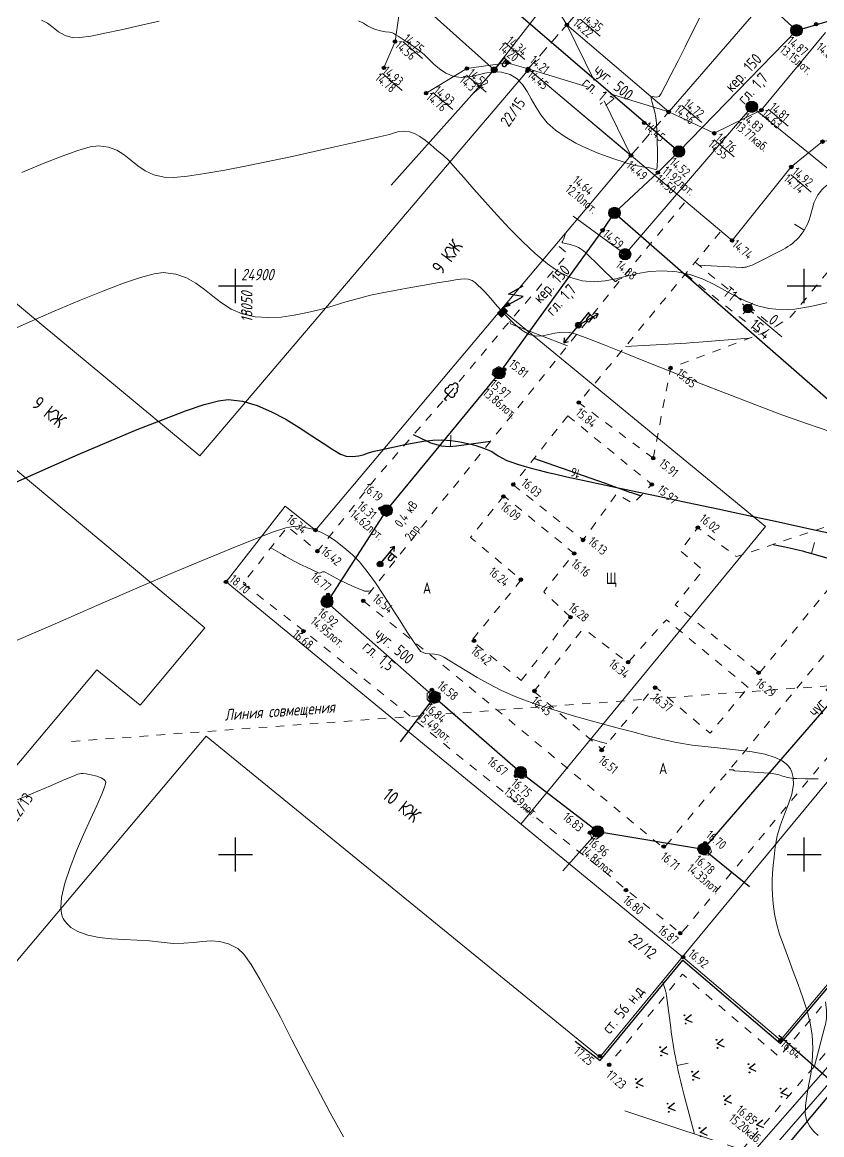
# Model space of a CAD drawing. Header units: metres. Extents: x 2491 to 4492, y 1184 to 2058.
# Drawn here: x 2623.3 to 2693.6, y 1831.6 to 1929.5 of the extents above; entities that cross this region are included whole.
import ezdxf
from ezdxf.enums import TextEntityAlignment as Align

# ---------------------------------------------------------------- set-up
doc = ezdxf.new("R2010")
doc.units = ezdxf.units.M
doc.linetypes.add('g5_01_5x1_5', pattern=[1.5, 0.75, -0.75])
doc.linetypes.add('g5_02x1', pattern=[1.5, 1, -0.5])
for name, color, linetype, transparency in [('01_Геодезические пункты', 7, 'Continuous', 0.6), ('02_Сетка', 7, 'Continuous', 0.6), ('03_Здания и строения', 7, 'Continuous', 0.6), ('05_Элементы зданий', 7, 'Continuous', 0.6), ('06_Инженерно-технические сооружения', 7, 'Continuous', 0.6), ('07_Объекты электропередачи', 7, 'Continuous', 0.6), ('10_Границы покрытий и угодий', 7, 'Continuous', 0.6), ('13_Растительность', 7, 'Continuous', 0.6), ('19_Горизонтали', 7, 'Continuous', 0.6), ('30_Канализация', 7, 'Continuous', 0.6), ('31_Водопровод', 7, 'Continuous', 0.6), ('33_Газопровод', 7, 'Continuous', 0.6), ('35_Телефон', 7, 'Continuous', 0.6), ('37_Кабель низкого напряжения', 7, 'Continuous', 0.6), ('44_Крышки колодцев', 7, 'Continuous', 0.6), ('61_Отметки высоты поверхности', 7, 'Continuous', 0.6)]:
    doc.layers.add(name, color=color, linetype=linetype, transparency=transparency)
doc.layers.add('rastr', color=7, linetype='Continuous')
doc.layers.add('Сетка', color=7, linetype='Continuous')
doc.layers.add('Сети_Горизонтали.Вспомогательные', color=1, linetype='Continuous', lineweight=9)
doc.layers.add('Сети_Горизонтали.Основные', color=1, linetype='Continuous', lineweight=30)
doc.styles.add('LIKE11', font='GOST_0.TTF')
doc.styles.add('LIKE14', font='GOST_0.TTF')
doc.styles.add('LIKE17', font='GOST_0.TTF')
doc.styles.add('LIKE32', font='GOST_0.TTF')
doc.styles.add('LIKE36', font='GOST_0.TTF')
doc.styles.add('Line_GUGK', font='GOST_0.TTF')
doc.styles.add('pragmai.shx', font='GOST_0.TTF')
doc.styles.get("Standard").update_dxf_attribs({"font": 'GOST_0.TTF'})
doc.linetypes.add('g5_119_3', pattern='A,4,-1,[31,GUGK_2005.shx,S=0.1,R=0,X=0,Y=0],4,[31,GUGK_2005.shx,S=0.1,R=180,X=0,Y=0],-1', length=10)
doc.linetypes.add('g5_121_g', pattern='A,4,-0.4,["Г",Line_GUGK,S=1,R=0,X=0,Y=-0.5],-1.2,12', length=17.6)
doc.linetypes.add('g5_122_k', pattern='A,1,-1,1.5,-0.4,["К",Line_GUGK,S=1,R=0,X=0,Y=-0.5],-1.5,1.5,-1,4,-1,4,-1,3', length=20.9)
doc.linetypes.add('g5_122_kl', pattern='A,1,-1,1.5,-0.4,["Кл",Line_GUGK,S=1,R=0,X=0,Y=-0.5],-2.4,1.5,-1,4,-1,4,-1,3', length=21.8)
doc.linetypes.add('g5_122_v', pattern='A,1,-1,1.5,-0.4,["В",Line_GUGK,S=1,R=0,X=0,Y=-0.5],-1.5,1.5,-1,4,-1,4,-1,3', length=20.9)
doc.linetypes.add('g5_133_t', pattern='A,2,[27,GUGK_2005.shx,S=0.4,R=0,X=0,Y=0],2,-1,2,[27,GUGK_2005.shx,S=0.4,R=0,X=0,Y=0],2,-1,2,[27,GUGK_2005.shx,S=0.4,R=0,X=0,Y=0],2,-0.1,["V",Line_GUGK,S=1,R=0,X=0,Y=-0.5],-1', length=15.1)

# ---------------------------------------------------------------- blocks, each defined once
blk = doc.blocks.new('g5_115_1')
at = {"color": 0}
for points in [[(0, 0), (2, 0)], [(1.647, -0.252), (2, 0), (1.647, 0.252)]]:
    blk.add_lwpolyline(points, dxfattribs=at)
blk = doc.blocks.new('g5_416')
at = {"color": 0}
blk.add_lwpolyline([(0.362, 0.6), (0, 0), (-0.362, 0.6)], dxfattribs=at)
for centre in [(-0.362, 0), (0.362, 0)]:
    blk.add_circle(centre, 0.0375, dxfattribs=at)
blk = doc.blocks.new('g5_330')
blk.add_hatch(color=0).paths.add_polyline_path([(0.15, 0, 1), (-0.15, 0, 1)])
at = {"color": 0}
blk.add_circle((0, 0), 0.15, dxfattribs=at)
blk = doc.blocks.new('g5_117sv')
h = blk.add_hatch(color=255)
h.paths.add_polyline_path([(-0.038, 0.461, 0.390634), (-0.463, 0, 0.11106), (-0.418, -0.198), (-0.038, 0.022)])
h.paths.add_polyline_path([(0.037, 0.022), (0.418, -0.198, 0.11106), (0.463, 0, 0.390634), (0.037, 0.461)])
h.paths.add_polyline_path([(-0.38, -0.263, 0.524447), (0.38, -0.263), (0, -0.043)])
at = {"color": 0}
for points in [[(0, 0.5), (0, 0)], [(0, 0), (-0.433, -0.25)], [(0.433, -0.25), (0, 0)]]:
    blk.add_lwpolyline(points, dxfattribs=at)
blk.add_circle((0, 0), 0.5, dxfattribs=at)
blk = doc.blocks.new('g5_005_1')
h = blk.add_hatch(color=255)
edge = h.paths.add_edge_path()
edge.add_arc((0, 0), 0.338, 0, 360)
edge = h.paths.add_edge_path(flags=16)
edge.add_arc((0, 0), 0.1, 0, 360)
at = {"color": 0}
for p, q in [((-0.625, 0), (-0.375, 0)), ((0, 0.625), (0, 0.375)), ((0.375, 0), (0.625, 0)), ((0, -0.375), (0, -0.625))]:
    blk.add_line(p, q, dxfattribs=at)
for radius in [0.375, 0.0625]:
    blk.add_circle((0, 0), radius, dxfattribs=at)
blk = doc.blocks.new('g5_117kb')
h = blk.add_hatch(color=255)
h.paths.add_polyline_path([(0.037, 0.037), (0.461, 0.037, 0.367426), (0.037, 0.461)])
h.paths.add_polyline_path([(-0.038, 0.461, 0.367426), (-0.461, 0.037), (-0.038, 0.037)])
h.paths.add_polyline_path([(-0.038, -0.038), (-0.461, -0.038, 0.367426), (-0.038, -0.461)])
h.paths.add_polyline_path([(0.037, -0.461, 0.367426), (0.461, -0.038), (0.037, -0.038)])
at = {"color": 0}
for points in [[(-0.5, 0), (0.5, 0)], [(0, 0.5), (0, -0.5)]]:
    blk.add_lwpolyline(points, dxfattribs=at)
blk.add_circle((0, 0), 0.5, dxfattribs=at)
blk = doc.blocks.new('g5_113a')
blk.add_hatch(color=0).paths.add_polyline_path([(-0.375, 0), (0.375, 0), (0.375, 0.5), (-0.375, 0.5)])
at = {"color": 0}
blk.add_lwpolyline([(-0.375, 0), (0.375, 0), (0.375, 0.5), (-0.375, 0.5)], close=True, dxfattribs=at)
blk = doc.blocks.new('g5_112')
blk.add_hatch(color=0).paths.add_polyline_path([(0, 0), (0.084, 0.613), (0.362, 0.501)])
at = {"color": 0}
blk.add_lwpolyline([(0.223, 0.557), (0.75, 1.875), (-0.375, 1.2), (0.15, 2.6)], dxfattribs=at)
blk.add_lwpolyline([(0, 0), (0.084, 0.613), (0.362, 0.501)], close=True, dxfattribs=at)
blk = doc.blocks.new('g5_110_1c')
h = blk.add_hatch(color=255)
edge = h.paths.add_edge_path()
edge.add_arc((0, 0), 0.212, 0, 360)
edge = h.paths.add_edge_path(flags=16)
edge.add_arc((0, 0), 0.0975, 0, 360)
h = blk.add_hatch(color=0)
edge = h.paths.add_edge_path()
edge.add_arc((0, 0), 0.06, 0, 360)
at = {"color": 0}
for p, q in [((0, 0.25), (0, 1.5)), ((0, 1.375), (0.75, 1.375))]:
    blk.add_line(p, q, dxfattribs=at)
blk.add_lwpolyline([(0.2, 1.375), (0.2, 0.932, 1.040016), (0.55, 0.932), (0.55, 1.375)], format="xyb", dxfattribs=at)
for radius in [0.25, 0.06]:
    blk.add_circle((0, 0), radius, dxfattribs=at)
blk = doc.blocks.new('g5_367_1')
at = {"color": 0}
for points in [[(0, 0.497), (-0.257, 0.497)], [(0, 0.497), (0.257, 0.497)], [(0, 0), (0, 0.497)], [(0.25, 0), (0, 0)]]:
    blk.add_lwpolyline(points, dxfattribs=at)
for centre, start, end in [((-0.197, 1.158), 97.94065, 227.81966), ((0, 1.5), 90, 202.24196), ((0, 1.5), 337.75804, 90), ((0.197, 1.158), 312.18034, 82.05935), ((-0.257, 0.747), 115.63459, 270), ((0.257, 0.747), 270, 64.36541)]:
    blk.add_arc(centre, 0.25, start, end, dxfattribs=at)
blk = doc.blocks.new('g_scratch')
at = {"color": 0, "linetype": 'ByBlock', "lineweight": 15}
blk.add_line((0, 0), (1, 0), dxfattribs=at)
blk = doc.blocks.new('g5_012')
at = {"color": 92}
for points in [[(0, -1.5), (0, 1.5)], [(-1.5, 0), (1.5, 0)]]:
    blk.add_lwpolyline(points, dxfattribs=at)

msp = doc.modelspace()

# ---------------------------------------------------------------- linework, layer by layer
at = {"layer": '01_Геодезические пункты', "color": 7, "lineweight": 20, "flags": 128}
msp.add_lwpolyline([(2690.064, 1901.801), (2687.922, 1903.586)], dxfattribs=at)
at = {"layer": '03_Здания и строения', "color": 7, "linetype": 'Continuous', "lineweight": 20, "flags": 128}
for points in [[(2671.173, 1929.234), (2671.261, 1929.329), (2682.124, 1942.303), (2686.386, 1938.807), (2688.129, 1940.842), (2693.129, 1936.588), (2680.167, 1921.616), (2680.123, 1921.567), (2671.173, 1929.234)], [(2681.342, 1847.259), (2641.204, 1880.248), (2646.408, 1886.888), (2649.078, 1884.792), (2676.674, 1917.585), (2676.807, 1917.744), (2667.774, 1925.358), (2667.705, 1925.182), (2638.913, 1891.338), (2617.846, 1908.782), (2610.619, 1900.194), (2639.342, 1876.199), (2633.665, 1869.411), (2629.849, 1872.501), (2596.409, 1832.667), (2602.194, 1827.789), (2603.048, 1828.763), (2605.666, 1826.568), (2639.465, 1866.668), (2674.067, 1838.45), (2681.342, 1847.259)], [(2708.114, 1879.638), (2681.342, 1847.259), (2689.946, 1839.928), (2717.162, 1872.192), (2708.114, 1879.638)]]:
    msp.add_lwpolyline(points, dxfattribs=at)
at = {"layer": '05_Элементы зданий', "color": 7, "linetype": 'g5_02x1', "lineweight": 20, "flags": 128}
for points in [[(2667.774, 1925.358), (2671.173, 1929.234)], [(2676.807, 1917.744), (2680.123, 1921.567)]]:
    msp.add_lwpolyline(points, dxfattribs=at)
at = {"layer": '05_Элементы зданий', "color": 7, "linetype": 'Continuous', "lineweight": 20, "flags": 128}
for points, elevation in [([(2671.173, 1929.234), (2673.572, 1924.341)], 14.225), ([(2667.774, 1925.358), (2673.057, 1923.736)], 14.207), ([(2674.453, 1922.545), (2676.807, 1917.744)], 14.225), ([(2674.968, 1923.149), (2680.123, 1921.567)], 14.207)]:
    msp.add_lwpolyline(points, dxfattribs=dict(at, elevation=elevation))
at = {"layer": '06_Инженерно-технические сооружения', "color": 7, "linetype": 'Continuous', "lineweight": 20, "flags": 128}
for points in [[(2664.681, 1898.909), (2665.192, 1899.18), (2665.661, 1898.919), (2665.627, 1898.311), (2665.036, 1898.157), (2664.607, 1898.482), (2664.681, 1898.909)], [(2654.783, 1886.681), (2655.284, 1886.969), (2655.725, 1886.629), (2655.681, 1886.235), (2655.311, 1885.984), (2654.849, 1886.287), (2654.783, 1886.681)], [(2649.757, 1878.994), (2650.18, 1879.099), (2650.573, 1878.872), (2650.573, 1878.228), (2650.074, 1877.947), (2649.59, 1878.309), (2649.757, 1878.994)], [(2659.302, 1870.741), (2660.039, 1870.451), (2659.874, 1869.674), (2659.324, 1869.479), (2658.888, 1869.899), (2658.896, 1870.43), (2659.302, 1870.741)], [(2666.694, 1863.185), (2666.743, 1863.734), (2667.166, 1863.914), (2667.584, 1863.628), (2667.619, 1863.06), (2667.188, 1862.915), (2666.694, 1863.185)], [(2673.207, 1858.182), (2673.544, 1858.711), (2674.03, 1858.719), (2674.407, 1858.116), (2673.787, 1857.6), (2673.37, 1857.65), (2673.207, 1858.182)], [(2683.329, 1857.249), (2683.732, 1856.942), (2683.89, 1856.485), (2683.638, 1856.215), (2683.199, 1856.222), (2682.88, 1856.79), (2683.329, 1857.249)]]:
    msp.add_lwpolyline(points, dxfattribs=at)
at = {"layer": '10_Границы покрытий и угодий', "color": 7, "linetype": 'Continuous', "lineweight": 20, "flags": 128}
for points in [[(2615.629, 1946.681), (2622.336, 1953.551), (2624.867, 1955.161), (2629.035, 1955.503), (2633.091, 1954.253), (2641.385, 1947.302), (2652.3, 1938.129), (2655.447, 1935.413), (2656.771, 1932.697), (2656.062, 1927.766), (2655.083, 1925.444)], [(2671.179, 1935.908), (2669.869, 1933.891), (2669.827, 1931.475), (2671.173, 1929.234), (2680.123, 1921.567), (2684.132, 1919.688), (2688.268, 1921.718), (2693.923, 1928.547)], [(2658.796, 1923.219), (2662.381, 1925.39), (2665.93, 1925.898), (2667.774, 1925.358), (2685.695, 1910.256), (2690.905, 1916.73), (2693.657, 1918.958), (2697.779, 1919.605), (2700.978, 1918.156), (2714.327, 1907.094), (2724.552, 1898.622), (2745.774, 1880.767), (2747.179, 1878.501), (2747.496, 1875.465), (2746.48, 1872.641)], [(2687.017, 1827.865), (2698.841, 1841.46), (2710.914, 1855.897), (2719.877, 1866.657), (2726.136, 1866.888), (2740.111, 1867.568), (2742.176, 1868.256), (2743.527, 1869.327), (2746.48, 1872.641)]]:
    msp.add_lwpolyline(points, dxfattribs=at)
at = {"layer": '10_Границы покрытий и угодий', "color": 7, "linetype": 'g5_01_5x1_5', "lineweight": 20, "flags": 128}
for points in [[(2678.769, 1891.119), (2678.769, 1891.119), (2680.292, 1899.048), (2688.233, 1902.055), (2689.414, 1902.631), (2690.846, 1903.538), (2696.649, 1910.6), (2695.267, 1919.112), (2696.517, 1919.315), (2698.735, 1908.792), (2703.811, 1904.766), (2713.36, 1907.722), (2714.6, 1906.688), (2704.687, 1903.402), (2699.7, 1897.546), (2695.639, 1901.467), (2693.994, 1899.261), (2697.144, 1896.566), (2696.409, 1887.009), (2698.692, 1885.217)], [(2681.523, 1913.586), (2675.535, 1906.371), (2667.88, 1896.826), (2659.805, 1886.837), (2653.271, 1878.576), (2661.112, 1872.228), (2672.361, 1862.893), (2679.689, 1856.825), (2686.177, 1864.573), (2692.571, 1872.321), (2700.366, 1881.796), (2706.481, 1889.078), (2720.81, 1877.036), (2721.324, 1870.968), (2714.314, 1862.619), (2707.75, 1854.834), (2706.306, 1856.068), (2708.432, 1858.588), (2707.435, 1859.455), (2718.246, 1872.165), (2707.639, 1881.118), (2681.194, 1849.304), (2674.374, 1854.828), (2663.242, 1863.649), (2654.456, 1870.826), (2648.189, 1875.832), (2642.693, 1880.102), (2646.614, 1885.108), (2649.24, 1882.938), (2654.421, 1889.414), (2660.407, 1896.311), (2665.798, 1902.752), (2671.259, 1909.088), (2670.243, 1909.943)], [(2684.648, 1911.01), (2682.45, 1908.355), (2681.593, 1907.319), (2672.227, 1896.008)], [(2682.45, 1908.355), (2689.414, 1902.631)], [(2681.593, 1907.319), (2688.233, 1902.055)], [(2678.769, 1891.119), (2672.227, 1896.008)], [(2671.262, 1894.846), (2666.438, 1888.781)], [(2671.262, 1894.846), (2678.638, 1888.809)], [(2688.118, 1872.241), (2688.118, 1872.241), (2697.668, 1883.878), (2698.692, 1885.217), (2706.529, 1894.472), (2724.275, 1879.885), (2726.168, 1867.048)], [(2666.438, 1888.781), (2672.599, 1883.925), (2675.566, 1887.995), (2676.984, 1887.102), (2678.638, 1888.809)], [(2665.63, 1887.797), (2665.63, 1887.797), (2662.696, 1884.154), (2667.166, 1880.413), (2662.795, 1875.076), (2667.166, 1871.571)], [(2671.496, 1877.151), (2671.496, 1877.151), (2669.133, 1879.357), (2671.811, 1882.744), (2665.63, 1887.797)], [(2697.668, 1883.878), (2695.289, 1885.539), (2686.082, 1882.458), (2682.687, 1885.014), (2681.146, 1882.983), (2683.142, 1881.268), (2680.691, 1878.222), (2688.118, 1872.241)], [(2667.166, 1871.571), (2671.496, 1877.151)], [(2687.113, 1870.961), (2679.924, 1876.915), (2676.537, 1873.134), (2672.625, 1876.154)], [(2668.269, 1870.606), (2672.625, 1876.154)], [(2668.269, 1870.606), (2674.275, 1865.506), (2678.902, 1871.04), (2683.766, 1866.924), (2687.113, 1870.961)], [(2685.537, 1829.116), (2692.626, 1837.281), (2701.553, 1847.818), (2704.843, 1851.563), (2702.548, 1853.495), (2689.836, 1838.482), (2681.33, 1845.728), (2674.873, 1837.795)]]:
    msp.add_lwpolyline(points, dxfattribs=at)
at = {"layer": '19_Горизонтали', "color": 32, "linetype": 'Continuous', "lineweight": 20, "flags": 128}
for points, elevation in [([(2695.862, 1915.446), (2695.333, 1915.594, 0.242745), (2694.376, 1915.398), (2693.955, 1915.057, 0.157544), (2692.818, 1913.32), (2692.564, 1912.388, -0.2124), (2690.186, 1909.479), (2687.58, 1908.165, -0.043372), (2687.078, 1907.964), (2687.078, 1907.964, -0.08596), (2686.548, 1907.899), (2682.778, 1908.086)], 15), ([(2676.006, 1906.939), (2675.585, 1906.764, 0.193064), (2675.498, 1906.679), (2675.498, 1906.679, -0.522179), (2675.425, 1906.665), (2672.804, 1909.197, 0.140953), (2671.46, 1909.911), (2670.816, 1910.047, -0.575334), (2670.774, 1910.175), (2670.774, 1910.175, 0.107219), (2670.902, 1910.403), (2671.059, 1910.912)], 15), ([(2666.159, 1903.171), (2666.191, 1903.041, 0.245136), (2666.349, 1902.862), (2671.228, 1901)], 15.5), ([(2687.198, 1901.663), (2682.771, 1901.323, -0.007229), (2678.472, 1901.055), (2676.321, 1900.952)], 15.5), ([(2645.144, 1883.231), (2646.156, 1882.636, 0.025132), (2648.235, 1881.55), (2649.349, 1881.038, 0.26945), (2649.578, 1881.06), (2649.617, 1881.088, -0.182837), (2649.769, 1881.129), (2649.769, 1881.129, -0.096907), (2649.926, 1881.081), (2651.211, 1880.399, 0.025597), (2652.72, 1879.694), (2653.261, 1879.474, 0.145033), (2653.737, 1879.428), (2653.982, 1879.475)], 16.5), ([(2673.144, 1866.467), (2674.318, 1866.114, 0.01234), (2674.571, 1866.045), (2674.699, 1866.013)], 16.5), ([(2693.268, 1862.91), (2692.885, 1862.908, -0.006603), (2692.118, 1862.916), (2691.379, 1862.934, -0.082107), (2690.143, 1863.168), (2690.143, 1863.168, 0.072477), (2688.908, 1863.427), (2685.934, 1863.611, -0.302818), (2685.896, 1863.64), (2685.896, 1863.64, 0.147853), (2685.864, 1863.684), (2685.863, 1863.685, 0.161936), (2685.809, 1863.704), (2685.451, 1863.707)], 16.5), ([(2682.391, 1831.676), (2681.457, 1835.174, -0.03293), (2680.3, 1841.026), (2679.933, 1843.855, 0.017288), (2679.888, 1844.123), (2679.888, 1844.123, 0.029231), (2679.819, 1844.386), (2679.579, 1845.124)], 17), ([(2692.929, 1837.639), (2693.864, 1841.133, 0.088539), (2693.987, 1842.573), (2693.919, 1843.304)], 16.5)]:
    msp.add_lwpolyline(points, format="xyb", dxfattribs=dict(at, elevation=elevation))
at = {"layer": '19_Горизонтали', "color": 32, "linetype": 'Continuous', "lineweight": 30, "elevation": 16, "flags": 128}
for points in [[(2664.443, 1892.574), (2661.479, 1892.171, -0.148645), (2658.911, 1892.584), (2657.691, 1893.182)], [(2677.659, 1887.799), (2677.029, 1888.007, -0.010478), (2675.779, 1888.45), (2675.762, 1888.456, 0.006024), (2674.482, 1888.922), (2668.279, 1891.096)], [(2689.296, 1883.534), (2690.335, 1883.32, -0.018166), (2692.396, 1882.819), (2695.97, 1881.809)]]:
    msp.add_lwpolyline(points, format="xyb", dxfattribs=at)
at = {"layer": '30_Канализация', "color": 12, "linetype": 'g5_122_k', "lineweight": 30, "flags": 128}
for points in [[(2635.657, 1936.076), (2646.424, 1947.819), (2681.025, 1918.091)], [(2687.315, 1932.488), (2691.359, 1928.733)], [(2656.538, 1866.179), (2659.526, 1870.089), (2650.095, 1878.437), (2655.308, 1886.527), (2665.239, 1898.583), (2674.321, 1911.158), (2675.361, 1912.684), (2679.173, 1916.236), (2681.025, 1918.091), (2691.359, 1928.733), (2695.139, 1929.831), (2702.081, 1924.072), (2714.541, 1913.921), (2726.996, 1903.173), (2744.335, 1888.751), (2756.73, 1878.662), (2759.877, 1882.381)], [(2675.361, 1912.684), (2706.897, 1885.137), (2726.577, 1869.579), (2721.732, 1864.5), (2752.843, 1837.961), (2757.485, 1834.508)], [(2683.191, 1856.743), (2699.867, 1875.989), (2703.109, 1873.128)], [(2659.54, 1870.096), (2667.103, 1863.505), (2673.884, 1858.292)], [(2670.807, 1854.832), (2673.884, 1858.292), (2683.191, 1856.743), (2687.234, 1853.464)]]:
    msp.add_lwpolyline(points, dxfattribs=at)
at = {"layer": '30_Канализация', "color": 42, "linetype": 'g5_122_kl', "lineweight": 30, "flags": 128}
msp.add_lwpolyline([(2687.637, 1827.219), (2718.331, 1863.837)], dxfattribs=at)
at = {"layer": '31_Водопровод', "color": 94, "linetype": 'g5_122_v', "lineweight": 30, "flags": 128}
msp.add_lwpolyline([(2689.816, 1840.367), (2704.828, 1827.234), (2733.084, 1862.084)], dxfattribs=at)
at = {"layer": '33_Газопровод', "color": 132, "linetype": 'g5_121_g', "lineweight": 30, "flags": 128}
msp.add_lwpolyline([(2671.901, 1839.836), (2674.104, 1838.143), (2681.369, 1846.982), (2689.957, 1839.643), (2716.671, 1871.198)], dxfattribs=at)
at = {"layer": '35_Телефон', "color": 6, "linetype": 'g5_133_t', "lineweight": 20, "flags": 128}
for points in [[(2671.711, 1912.407), (2676.288, 1909.053), (2687.429, 1922.026), (2717.327, 1897.732), (2727.122, 1909.029)], [(2717.327, 1897.732), (2733.348, 1884.718), (2698.664, 1842.789), (2687.456, 1830.004), (2676.277, 1833.712)]]:
    msp.add_lwpolyline(points, dxfattribs=at)
at = {"layer": '37_Кабель низкого напряжения', "color": 1, "linetype": 'g5_119_3', "lineweight": 20, "flags": 128}
for points in [[(2664.781, 1925.265), (2685.574, 1952.097)], [(2655.718, 1915.131), (2664.781, 1925.265), (2642.049, 1945.657)], [(2665.414, 1904.205), (2688.629, 1885.101), (2667.129, 1858.941)]]:
    msp.add_lwpolyline(points, dxfattribs=at)
at = {"layer": '61_Отметки высоты поверхности', "color": 7, "linetype": 'Continuous', "lineweight": 5, "flags": 128}
for points in [[(2672.348, 1929.733), (2674.097, 1928.238)], [(2656.736, 1927.778), (2658.485, 1926.283)], [(2665.719, 1927.666), (2667.468, 1926.171)], [(2654.947, 1924.953), (2656.697, 1923.458)], [(2662.338, 1924.791), (2664.087, 1923.296)], [(2659.384, 1923.273), (2661.133, 1921.777)], [(2681.278, 1922.141), (2683.027, 1920.646)], [(2688.871, 1921.801), (2690.62, 1920.305)], [(2684.117, 1919.113), (2685.866, 1917.618)], [(2690.888, 1916.042), (2692.658, 1914.526)]]:
    msp.add_lwpolyline(points, dxfattribs=at)
at = {"layer": 'rastr', "color": 5, "linetype": 'g5_01_5x1_5', "lineweight": 20, "flags": 128}
msp.add_lwpolyline([(2627.623, 1866.212), (2792.724, 1878.331)], dxfattribs=at)
at = {"layer": 'Сети_Горизонтали.Вспомогательные', "color": 42, "linetype": 'Continuous', "lineweight": 9, "flags": 128}
for points, elevation in [([(2624.966, 1929.643), (2625.516, 1929.362), (2626, 1928.993), (2626.488, 1928.609), (2627.052, 1928.283), (2627.763, 1928.087), (2628.361, 1928.104), (2629.307, 1928.244), (2630.538, 1928.484), (2631.994, 1928.8), (2633.614, 1929.169), (2635.335, 1929.566)], 14.5), ([(2652.864, 1929.587), (2653.283, 1929.37), (2653.649, 1929.154), (2653.993, 1928.961), (2654.344, 1928.812), (2654.8, 1928.694), (2655.224, 1928.627), (2655.566, 1928.587), (2655.777, 1928.549), (2655.967, 1928.467), (2656.147, 1928.358), (2656.334, 1928.238), (2656.677, 1928.011), (2657.131, 1927.704), (2657.65, 1927.346), (2658.19, 1926.965), (2658.62, 1926.608), (2659.037, 1926.198), (2659.473, 1925.767), (2659.962, 1925.35), (2660.534, 1924.979), (2661.223, 1924.689), (2661.881, 1924.59), (2662.556, 1924.655), (2663.248, 1924.809), (2663.958, 1924.98), (2664.685, 1925.092), (2665.43, 1925.073), (2666.192, 1924.849), (2666.791, 1924.472), (2667.27, 1923.973), (2667.673, 1923.381), (2668.047, 1922.722), (2668.438, 1922.024), (2668.891, 1921.312), (2669.453, 1920.615), (2670.169, 1919.959), (2671.026, 1919.366), (2671.952, 1918.837), (2672.905, 1918.373), (2673.84, 1917.974), (2674.715, 1917.641), (2675.485, 1917.373), (2676.108, 1917.17), (2676.539, 1917.034), (2677.053, 1916.89), (2677.545, 1916.787), (2677.98, 1916.716), (2678.324, 1916.669), (2678.542, 1916.638), (2678.764, 1916.573), (2678.946, 1916.516), (2679.087, 1916.548), (2679.124, 1916.788), (2679.138, 1917.348), (2679.132, 1918.116), (2679.111, 1918.982), (2679.08, 1919.837), (2679.041, 1920.569), (2679.001, 1921.068), (2678.912, 1921.549), (2678.788, 1922.003), (2678.668, 1922.396), (2678.604, 1922.644), (2678.588, 1922.779), (2678.597, 1922.842), (2678.609, 1922.864), (2678.635, 1922.89), (2678.703, 1922.916), (2678.834, 1922.908), (2679.037, 1922.872), (2679.283, 1922.914), (2679.457, 1923.189), (2679.817, 1923.861), (2680.319, 1924.834), (2680.917, 1926.014), (2681.566, 1927.303), (2682.22, 1928.606), (2682.834, 1929.826)], 14.5), ([(2623.264, 1916.237), (2625.129, 1917.021), (2626.785, 1917.678), (2628.181, 1918.18), (2629.265, 1918.498), (2629.983, 1918.603), (2630.866, 1918.483), (2631.603, 1918.196), (2632.244, 1917.793), (2632.84, 1917.325), (2633.441, 1916.843), (2634.095, 1916.398), (2634.854, 1916.041), (2635.766, 1915.822), (2636.602, 1915.811), (2637.82, 1915.926), (2639.346, 1916.147), (2641.105, 1916.452), (2643.021, 1916.819), (2645.021, 1917.228), (2647.028, 1917.657), (2648.968, 1918.084), (2650.765, 1918.489), (2652.346, 1918.85), (2653.635, 1919.146), (2654.557, 1919.356), (2655.037, 1919.457), (2655.574, 1919.584), (2656.012, 1919.724), (2656.409, 1919.837), (2656.827, 1919.884), (2657.325, 1919.823), (2657.784, 1919.666), (2658.242, 1919.414), (2658.713, 1919.08), (2659.212, 1918.678), (2659.753, 1918.221), (2660.35, 1917.72), (2660.765, 1917.318), (2661.362, 1916.662), (2662.114, 1915.801), (2662.995, 1914.785), (2663.976, 1913.665), (2665.032, 1912.488), (2666.135, 1911.306), (2667.258, 1910.167), (2668.373, 1909.122), (2669.455, 1908.219), (2670.475, 1907.509), (2671.408, 1907.041), (2672.527, 1906.728), (2673.558, 1906.634), (2674.531, 1906.704), (2675.476, 1906.883), (2676.423, 1907.117), (2677.402, 1907.351), (2678.442, 1907.529), (2679.574, 1907.598), (2680.827, 1907.502), (2682.062, 1907.235), (2683.147, 1906.855), (2684.126, 1906.398), (2685.04, 1905.902), (2685.934, 1905.405), (2686.849, 1904.945), (2687.83, 1904.559), (2688.919, 1904.285), (2690.158, 1904.161), (2691.206, 1904.23), (2692.598, 1904.467), (2694.268, 1904.845)], 15), ([(2621.196, 1901.885), (2623.694, 1902.999), (2626.087, 1904.042), (2628.329, 1904.99), (2630.375, 1905.818), (2632.179, 1906.502), (2633.696, 1907.017), (2634.881, 1907.339), (2635.688, 1907.444), (2636.796, 1907.307), (2637.737, 1906.981), (2638.56, 1906.513), (2639.314, 1905.955), (2640.049, 1905.357), (2640.813, 1904.768), (2641.655, 1904.238), (2642.624, 1903.818), (2643.77, 1903.557), (2644.903, 1903.48), (2646.049, 1903.53), (2647.202, 1903.684), (2648.354, 1903.917), (2649.501, 1904.206), (2650.635, 1904.527), (2651.752, 1904.857), (2652.844, 1905.172), (2653.905, 1905.448), (2654.93, 1905.662), (2656.193, 1905.887), (2657.445, 1906.116), (2658.645, 1906.335), (2659.754, 1906.534), (2660.733, 1906.699), (2661.542, 1906.819), (2662.14, 1906.88), (2662.49, 1906.871), (2662.839, 1906.747), (2663.096, 1906.571), (2663.337, 1906.344), (2663.64, 1906.071), (2663.952, 1905.749), (2664.445, 1905.184), (2665.066, 1904.469), (2665.768, 1903.7), (2666.499, 1902.97), (2667.208, 1902.375), (2667.847, 1902.009), (2668.48, 1901.859), (2669.041, 1901.877), (2669.573, 1901.99), (2670.119, 1902.126), (2670.724, 1902.215), (2671.431, 1902.184), (2671.994, 1902.021), (2673.021, 1901.645), (2674.446, 1901.089), (2676.205, 1900.387), (2678.231, 1899.571), (2680.459, 1898.674), (2682.824, 1897.729), (2685.258, 1896.768), (2687.699, 1895.826), (2690.078, 1894.935), (2692.332, 1894.127), (2694.394, 1893.437)], 15.5), ([(2693.277, 1831.545), (2692.874, 1831.899), (2692.53, 1832.341), (2692.236, 1832.913), (2692.117, 1833.476), (2692.14, 1834.176), (2692.258, 1834.999), (2692.429, 1835.929), (2692.607, 1836.95), (2692.748, 1838.048), (2692.808, 1839.206), (2692.742, 1840.41), (2692.566, 1841.43), (2692.286, 1842.52), (2691.928, 1843.658), (2691.518, 1844.821), (2691.082, 1845.986), (2690.647, 1847.13), (2690.237, 1848.23), (2689.88, 1849.264), (2689.602, 1850.209), (2689.427, 1851.042), (2689.311, 1851.925), (2689.243, 1852.68), (2689.215, 1853.351), (2689.223, 1853.98), (2689.259, 1854.611), (2689.319, 1855.287), (2689.396, 1856.052), (2689.484, 1856.948), (2689.659, 1857.917), (2689.958, 1858.872), (2690.318, 1859.804), (2690.671, 1860.709), (2690.955, 1861.581), (2691.102, 1862.413), (2691.079, 1863.046), (2690.957, 1863.5), (2690.819, 1863.792), (2690.73, 1863.935), (2690.649, 1864.045), (2690.457, 1864.249), (2690.097, 1864.516), (2689.493, 1864.808), (2688.566, 1865.087), (2687.477, 1865.294), (2686.261, 1865.453), (2684.951, 1865.59), (2683.581, 1865.728), (2682.185, 1865.893), (2680.797, 1866.108), (2679.449, 1866.4), (2678.227, 1866.714), (2676.964, 1867.042), (2675.676, 1867.381), (2674.38, 1867.729), (2673.093, 1868.083), (2671.832, 1868.442), (2670.613, 1868.803), (2669.452, 1869.164), (2668.368, 1869.523), (2667.375, 1869.877), (2666.491, 1870.224), (2665.372, 1870.728), (2664.297, 1871.276), (2663.288, 1871.837), (2662.366, 1872.382), (2661.554, 1872.88), (2660.872, 1873.301), (2660.343, 1873.613), (2659.989, 1873.788), (2659.522, 1873.894), (2659.124, 1873.908), (2658.748, 1873.946), (2658.343, 1874.122), (2658.084, 1874.409), (2657.676, 1874.997), (2657.144, 1875.821), (2656.518, 1876.813), (2655.824, 1877.909), (2655.091, 1879.042), (2654.346, 1880.145), (2653.617, 1881.153), (2652.93, 1881.999), (2652.315, 1882.616), (2651.55, 1883.258), (2650.858, 1883.807), (2650.2, 1884.262), (2649.535, 1884.623), (2648.823, 1884.888), (2648.024, 1885.055), (2647.099, 1885.125), (2646.473, 1884.993), (2645.302, 1884.599), (2643.638, 1883.968), (2641.537, 1883.128), (2639.053, 1882.101), (2636.24, 1880.915), (2633.154, 1879.595), (2629.848, 1878.165), (2626.377, 1876.651), (2622.796, 1875.08)], 16.5), ([(2651.542, 1831.436), (2650.362, 1833.551), (2649.203, 1835.718), (2648.077, 1837.88), (2646.999, 1839.978), (2645.98, 1841.955), (2645.035, 1843.753), (2644.175, 1845.314), (2643.415, 1846.581), (2642.766, 1847.495), (2642.243, 1847.999), (2641.419, 1848.405), (2640.643, 1848.608), (2639.888, 1848.664), (2639.128, 1848.622), (2638.337, 1848.538), (2637.488, 1848.463), (2636.555, 1848.451), (2635.512, 1848.554), (2634.483, 1848.673), (2633.387, 1848.738), (2632.261, 1848.783), (2631.141, 1848.845), (2630.062, 1848.958), (2629.062, 1849.158), (2628.176, 1849.481), (2627.573, 1849.85), (2627.196, 1850.204), (2626.984, 1850.481), (2626.891, 1850.633), (2626.825, 1850.767), (2626.73, 1851.074), (2626.678, 1851.621), (2626.753, 1852.488), (2627.043, 1853.745), (2627.497, 1855.131), (2628.06, 1856.576), (2628.676, 1858.013), (2629.291, 1859.372), (2629.847, 1860.585), (2630.29, 1861.583), (2630.526, 1862.181), (2630.614, 1862.49), (2630.624, 1862.62), (2630.614, 1862.661), (2630.572, 1862.731), (2630.46, 1862.856), (2630.233, 1863.012), (2629.856, 1863.165), (2629.35, 1863.285), (2628.909, 1863.348), (2628.65, 1863.375), (2628.469, 1863.385), (2628.322, 1863.365), (2628.143, 1863.319), (2627.838, 1863.194), (2627.027, 1862.85), (2625.764, 1862.311), (2624.102, 1861.599), (2622.093, 1860.737)], 17)]:
    msp.add_lwpolyline(points, dxfattribs=dict(at, elevation=elevation))
at = {"layer": 'Сети_Горизонтали.Основные', "color": 40, "linetype": 'Continuous', "lineweight": 30, "elevation": 16, "flags": 128}
msp.add_lwpolyline([(2622.407, 1888.875), (2625.359, 1890.189), (2628.206, 1891.436), (2630.903, 1892.591), (2633.405, 1893.632), (2635.666, 1894.534), (2637.64, 1895.274), (2639.284, 1895.828), (2640.55, 1896.173), (2641.394, 1896.284), (2642.65, 1896.129), (2643.929, 1895.749), (2645.206, 1895.201), (2646.452, 1894.54), (2647.641, 1893.821), (2648.745, 1893.099), (2649.737, 1892.43), (2650.591, 1891.869), (2651.279, 1891.471), (2651.774, 1891.292), (2652.356, 1891.259), (2652.84, 1891.313), (2653.276, 1891.427), (2653.718, 1891.575), (2654.216, 1891.731), (2654.823, 1891.867), (2655.454, 1891.991), (2656.166, 1892.146), (2656.938, 1892.314), (2657.746, 1892.474), (2658.566, 1892.608), (2659.375, 1892.696), (2660.151, 1892.719), (2660.991, 1892.669), (2661.759, 1892.565), (2662.454, 1892.423), (2663.073, 1892.257), (2663.616, 1892.085), (2664.081, 1891.92), (2664.516, 1891.73), (2664.844, 1891.537), (2665.136, 1891.338), (2665.462, 1891.135), (2665.892, 1890.927), (2666.339, 1890.756), (2666.842, 1890.588), (2667.406, 1890.419), (2668.033, 1890.245), (2668.73, 1890.061), (2669.501, 1889.862), (2670.082, 1889.728), (2671.171, 1889.488), (2672.699, 1889.159), (2674.594, 1888.753), (2676.788, 1888.286), (2679.21, 1887.77), (2681.789, 1887.221), (2684.456, 1886.652), (2687.14, 1886.077), (2689.772, 1885.511), (2692.281, 1884.968), (2694.596, 1884.461)], dxfattribs=at)

# ---------------------------------------------------------------- block references
at = {"layer": '01_Геодезические пункты', "color": 7, "linetype": 'Continuous', "lineweight": 20, "rotation": 320.1837874390728}
msp.add_blockref('g5_005_1', (2687.086, 1904.283, 15.403), dxfattribs=at)
at = {"layer": '02_Сетка', "color": 92, "linetype": 'Continuous', "lineweight": 15, "ltscale": 0.5}
for p in [(2642.029, 1906.265), (2692.029, 1906.265), (2642.029, 1856.265), (2692.029, 1856.265)]:
    msp.add_blockref('g5_012', p, dxfattribs=at)
at = {"layer": '07_Объекты электропередачи', "color": 7, "linetype": 'Continuous', "lineweight": 20}
for name, p, rotation in [('g5_110_1c', (2664.781, 1925.265, 14.364), 320.1837874390728), ('g5_112', (2665.566, 1904.385), 320.2655211251469), ('g5_113a', (2665.331, 1904.134), 226.2267166897634), ('g5_110_1c', (2672.183, 1902.815), 320.2655211251469), ('g5_115_1', (2672.183, 1902.815, 15.352), 30.2301747947609), ('g5_115_1', (2672.183, 1902.815, 15.352), 230.3130772278595), ('g5_115_1', (2654.753, 1881.81, 16.386), 50.31307904909237), ('g5_110_1c', (2654.753, 1881.81), 320.2655211251469)]:
    msp.add_blockref(name, p, dxfattribs=dict(at, rotation=rotation))
at = {"layer": '13_Растительность', "color": 92, "linetype": 'Continuous', "lineweight": 20, "rotation": 320.2655211251469}
msp.add_blockref('g5_367_1', (2660.407, 1896.311, 15.854), dxfattribs=at)
at = {"layer": '13_Растительность', "color": 92, "linetype": 'Continuous', "lineweight": 20, "ltscale": 0.5, "rotation": 277.5631784342272}
for p in [(2681.57, 1841.759), (2679.421, 1838.952), (2684.378, 1839.61), (2687.185, 1837.461), (2677.272, 1836.145), (2682.229, 1836.803), (2689.992, 1835.312), (2685.036, 1834.653), (2680.079, 1833.995), (2687.843, 1832.504), (2682.887, 1831.846)]:
    msp.add_blockref('g5_416', p, dxfattribs=at)
at = {"layer": '19_Горизонтали', "color": 32, "linetype": 'Continuous', "lineweight": -3}
for p, rotation in [((2692.029, 1911.17, 15), 147.9327996105017), ((2660.947, 1892.131, 16), 89.30057747309053), ((2692.686, 1882.737, 16), 74.23365827728429), ((2680.858, 1837.713, 17), 11.55717184928181)]:
    msp.add_blockref('g_scratch', p, dxfattribs=dict(at, rotation=rotation))
at = {"layer": '44_Крышки колодцев', "color": 7, "linetype": 'Continuous', "lineweight": 20}
for name, p, rotation in [('g5_117kb', (2691.361, 1928.745, 14.872), 320.1837874390728), ('g5_117sv', (2687.429, 1922.026, 14.827), 320.1837874390728), ('g5_117kb', (2681.025, 1918.091, 14.522), 320.1837874390728), ('g5_117kb', (2675.361, 1912.684, 14.639), 320.1837874390728), ('g5_117sv', (2676.288, 1909.053, 14.88), 320.2248951599636), ('g5_117kb', (2665.239, 1898.583, 15.973), 320.2244407250127), ('g5_117kb', (2655.308, 1886.527, 16.312), 320.2244407250127), ('g5_117kb', (2650.083, 1878.484, 16.921), 320.2244407250127), ('g5_117kb', (2659.54, 1870.096, 16.842), 320.2244407250127), ('g5_117kb', (2667.103, 1863.505, 16.752), 320.2244407250127), ('g5_117kb', (2673.884, 1858.292, 16.956), 320.2244407250127), ('g5_117kb', (2683.191, 1856.743, 16.783), 320.2244407250127)]:
    msp.add_blockref(name, p, dxfattribs=dict(at, rotation=rotation))
at = {"layer": '61_Отметки высоты поверхности', "color": 7, "linetype": 'Continuous', "lineweight": 20}
for p, rotation in [((2671.173, 1929.234, 14.225), 320.1837874390728), ((2693.083, 1929.279, 14.884), 320.1837874390728), ((2656.062, 1927.766, 14.564), 320.1837874390728), ((2655.083, 1925.444, 14.783), 320.1837874390728), ((2662.381, 1925.39, 14.374), 320.1837874390728), ((2665.93, 1925.898, 14.199), 320.1837874390728), ((2667.774, 1925.358, 14.207), 320.1837874390728), ((2667.705, 1925.182, 14.446), 320.1837874390728), ((2658.796, 1923.219, 14.764), 320.1837874390728), ((2680.123, 1921.567, 14.556), 320.1837874390728), ((2688.268, 1921.718, 14.631), 320.1837874390728), ((2677.958, 1920.604, 14.448), 320.1837874390728), ((2684.132, 1919.688, 14.547), 320.1837874390728), ((2693.657, 1918.958, 14.741), 320.1837874390728), ((2676.807, 1917.744, 14.489), 320.1837874390728), ((2690.905, 1916.73, 14.745), 320.1837874390728), ((2679.173, 1916.236, 14.504), 320.1837874390728), ((2674.321, 1911.158, 14.591), 320.1837874390728), ((2685.695, 1910.256, 14.741), 320.1837874390728), ((2665.661, 1898.919, 15.807), 320.2244407250127), ((2680.292, 1899.048), 320.1837874390728), ((2672.215, 1896.008), 320.1837874390728), ((2678.769, 1891.119), 320.1837874390728), ((2666.454, 1888.802), 320.1837874390728), ((2678.638, 1888.809), 320.1837874390728), ((2665.594, 1887.752), 320.1837874390728), ((2654.783, 1886.681, 16.188), 320.2244407250127), ((2649.078, 1884.792), 320.1837874390728), ((2682.687, 1885.014), 320.1837874390728), ((2672.599, 1883.925), 320.1837874390728), ((2649.24, 1882.938), 320.1837874390728), ((2671.811, 1882.744), 320.1837874390728), ((2667.127, 1880.436), 320.1837874390728), ((2641.204, 1880.248), 320.1837874390728), ((2650.18, 1879.099, 16.77), 320.2244407250127), ((2653.271, 1878.576), 320.1837874390728), ((2671.484, 1877.131), 320.1837874390728), ((2648.012, 1875.898), 320.1837874390728), ((2663.009, 1875.06), 320.1837874390728), ((2676.556, 1873.17), 320.1837874390728), ((2688.029, 1872.245), 320.1837874390728), ((2659.302, 1870.741, 16.584), 320.2244407250127), ((2668.325, 1870.646), 320.1837874390728), ((2678.936, 1870.94), 320.1837874390728), ((2674.23, 1865.453), 320.1837874390728), ((2666.694, 1863.185, 16.67), 320.2244407250127), ((2673.207, 1858.182, 16.829), 320.2244407250127), ((2679.685, 1856.961), 320.1837874390728), ((2683.329, 1857.249, 16.695), 320.2244407250127), ((2676.372, 1853.138), 320.1837874390728), ((2681.142, 1849.344), 320.1837874390728), ((2681.394, 1847.244), 320.1837874390728), ((2689.946, 1839.928, 16.638), 320.2244407250127), ((2674.07, 1838.539), 320.1837874390728), ((2674.893, 1837.768), 320.1837874390728)]:
    msp.add_blockref('g5_330', p, dxfattribs=dict(at, rotation=rotation))

# ---------------------------------------------------------------- texts
at = {"color": 7, "linetype": 'Continuous', "lineweight": 15, "ltscale": 0.5, "style": 'LIKE11'}
for s, rotation, p in [('14.87', 320.18378, (2690.465, 1927.67)), ('13.15лот.', 320.18378, (2689.824, 1926.902)), ('13.77каб.', 320.18378, (2685.893, 1920.183)), ('14.83', 320.18378, (2686.533, 1920.951)), ('11.92лот.', 320.18378, (2679.488, 1916.247)), ('14.52', 320.18378, (2680.128, 1917.015)), ('14.64', 320.18378, (2671.603, 1915.423)), ('12.10лот.', 320.18378, (2670.962, 1914.655)), ('14.88', 320.2249, (2675.392, 1907.977)), ('13.86лот.', 320.22443, (2663.703, 1896.739)), ('15.97', 320.22443, (2664.343, 1897.507)), ('16.31', 320.22443, (2652.668, 1886.812)), ('14.62лот.', 320.22443, (2652.028, 1886.043)), ('16.92', 320.22443, (2649.188, 1877.408)), ('14.95лот.', 320.22443, (2648.548, 1876.639)), ('15.49лот.', 320.22443, (2658.005, 1868.252)), ('16.84', 320.22443, (2658.644, 1869.02)), ('16.75', 320.22443, (2666.208, 1862.429)), ('15.59лот.', 320.22443, (2665.568, 1861.66)), ('16.96', 320.22443, (2672.988, 1857.216)), ('14.86лот.', 320.22443, (2672.348, 1856.447)), ('16.78', 320.22443, (2682.295, 1855.667)), ('14.33лот.', 320.22443, (2681.655, 1854.899)), ('16.85', 320.22443, (2685.976, 1833.678)), ('15.20каб.', 320.22443, (2685.337, 1832.909))]:
    msp.add_text(s, height=0.8, rotation=rotation, dxfattribs=at).set_placement(p)
at = {"layer": '01_Геодезические пункты', "color": 7, "linetype": 'Continuous', "lineweight": 20, "ltscale": 0.5, "style": 'LIKE36'}
for s, p in [('T1', (2684.798, 1905.539)), ('15.4', (2687.164, 1902.656)), ('0', (2688.824, 1903.095))]:
    msp.add_text(s, height=1, rotation=320.18378, dxfattribs=at).set_placement(p)
at = {"layer": '03_Здания и строения', "color": 7, "linetype": 'Continuous', "lineweight": 15}
for s, height, rotation, style, p in [('22/15', 1, 54.92379, 'LIKE36', (2666.059, 1920.187)), ('9 КЖ', 1.2, 52.99652, 'LIKE14', (2660.175, 1907.202)), ('9 КЖ', 1.2, 320.7112, 'LIKE14', (2624.037, 1895.723)), ('10 КЖ', 1.2, 321.0125, 'LIKE14', (2654.873, 1861.274)), ('22/13', 1, 54.92379, 'LIKE36', (2622.794, 1859.063)), ('22/12', 1, 321.55033, 'LIKE36', (2676.488, 1848.636))]:
    msp.add_text(s, height=height, rotation=rotation, dxfattribs=dict(at, style=style)).set_placement(p)
at = {"layer": '07_Объекты электропередачи', "color": 7, "linetype": 'Continuous', "lineweight": 15, "style": 'LIKE11'}
for s, p in [('0,4 кВ', (2656.6, 1884.963)), ('2пр.', (2657.485, 1883.779))]:
    msp.add_text(s, height=0.8, rotation=53.67658, dxfattribs=at).set_placement(p)
at = {"layer": '10_Границы покрытий и угодий', "color": 7, "linetype": 'Continuous', "lineweight": 15, "style": 'LIKE11'}
for s, p in [('Щ', (2674.598, 1880.066)), ('А', (2658.516, 1879.195)), ('А', (2679.274, 1863.332))]:
    msp.add_text(s, height=1, dxfattribs=at).set_placement(p)
at = {"layer": '19_Горизонтали', "color": 32, "linetype": 'Continuous', "lineweight": 15, "style": 'pragmai.shx'}
msp.add_text('16', height=0.8, rotation=160.69116, dxfattribs=at).set_placement((2671.913, 1889.822, 16), align=Align.MIDDLE_CENTER)
at = {"layer": '30_Канализация', "color": 12, "linetype": 'Continuous', "lineweight": 15, "style": 'LIKE32'}
for s, rotation, p in [('кер. 150', 46.90625, (2685.699, 1923.252)), ('чуг. 500', 319.64488, (2673.449, 1925.104)), ('гл. 1,7', 46.90625, (2686.787, 1922.152)), ('гл. 1,7', 319.64488, (2672.402, 1923.964)), ('кер. 150', 46.90625, (2668.841, 1904.664)), ('гл. 1,7', 46.90625, (2669.93, 1903.564)), ('чуг. 500', 319.26763, (2654.162, 1875.52)), ('гл. 1,5', 319.26763, (2653.108, 1874.387)), ('чуг. 500', 46.90625, (2693.004, 1868.325))]:
    msp.add_text(s, height=1, rotation=rotation, dxfattribs=at).set_placement(p)
at = {"layer": '33_Газопровод', "color": 132, "linetype": 'Continuous', "lineweight": 15, "style": 'LIKE32'}
msp.add_text('ст. 56 н.д', height=1, rotation=50.84515, dxfattribs=at).set_placement((2674.946, 1840.414))
at = {"layer": '61_Отметки высоты поверхности', "color": 7, "linetype": 'Continuous', "lineweight": 15, "ltscale": 0.5, "style": 'LIKE17'}
for s, rotation, p in [('14.22', 320.18378, (2671.632, 1929.233)), ('14.35', 320.18378, (2672.46, 1929.777)), ('14.56', 320.18378, (2655.997, 1927.298)), ('14.75', 320.18378, (2656.716, 1927.888)), ('14.20', 320.18378, (2665.067, 1927.12)), ('14.34', 320.18378, (2665.792, 1927.683)), ('14.80', 320.18378, (2693.032, 1927.131)), ('14.21', 320.18378, (2667.859, 1925.993)), ('14.93', 320.18378, (2654.906, 1925.053)), ('14.78', 320.18378, (2654.244, 1924.448)), ('14.37', 320.18378, (2661.652, 1924.253)), ('14.52', 320.18378, (2662.385, 1924.826)), ('14.45', 320.18378, (2667.641, 1924.715)), ('14.93', 320.18378, (2659.401, 1923.32)), ('14.76', 320.18378, (2658.732, 1922.751)), ('14.72', 320.18378, (2681.368, 1922.174)), ('14.56', 320.18378, (2680.551, 1921.643)), ('14.63', 320.18378, (2688.204, 1921.25)), ('14.81', 320.18378, (2688.926, 1921.856)), ('14.45', 320.18378, (2677.894, 1920.137)), ('14.76', 320.18378, (2684.193, 1919.157)), ('14.55', 320.18378, (2683.504, 1918.59)), ('14.49', 320.18378, (2676.332, 1916.741)), ('14.92', 320.18378, (2690.922, 1916.161)), ('14.50', 320.18378, (2678.9, 1915.52)), ('14.74', 320.18378, (2690.162, 1915.571)), ('14.59', 320.18378, (2674.257, 1910.69)), ('14.74', 320.18378, (2685.631, 1909.789)), ('15.81', 320.22443, (2666.001, 1899.27)), ('15.65', 320.18378, (2680.707, 1898.454, -14.745)), ('15.84', 320.18378, (2671.873, 1894.992, -14.745)), ('15.91', 320.18378, (2679.184, 1890.525, -14.745)), ('16.03', 320.18378, (2667.091, 1888.818, -14.745)), ('16.19', 320.22443, (2653.214, 1888.367)), ('15.97', 320.18378, (2679.053, 1888.215, -14.745)), ('16.09', 320.18378, (2665.252, 1886.736, -14.745)), ('16.34', 320.18378, (2646.44, 1885.636, -14.745)), ('16.02', 320.18378, (2682.766, 1885.669, -14.745)), ('16.13', 320.18378, (2672.968, 1883.656, -14.745)), ('16.42', 320.18378, (2649.477, 1882.818, -14.745)), ('16.24', 320.18378, (2664.226, 1880.996, -14.745)), ('16.16', 320.18378, (2671.469, 1881.728, -14.745)), ('18.70', 320.18378, (2641.441, 1880.326, -14.745)), ('16.77', 320.22443, (2648.584, 1880.543)), ('16.54', 320.18378, (2654.021, 1878.645, -14.745)), ('16.28', 320.18378, (2671.233, 1877.867, -14.745)), ('16.68', 320.18378, (2646.979, 1875.501)), ('16.42', 320.18378, (2662.667, 1874.045, -14.745)), ('16.34', 320.18378, (2674.785, 1872.911, -14.745)), ('16.29', 320.18378, (2687.686, 1871.229, -14.745)), ('16.58', 320.22443, (2659.707, 1870.989)), ('16.45', 320.18378, (2667.983, 1869.63, -14.745)), ('16.37', 320.18378, (2678.594, 1869.924, -14.745)), ('16.67', 320.22443, (2664.099, 1864.327)), ('16.51', 320.18378, (2673.887, 1864.438, -14.745)), ('16.83', 320.22443, (2670.744, 1859.422)), ('16.70', 320.22443, (2683.334, 1857.846)), ('16.71', 320.18378, (2679.343, 1855.945, -14.745)), ('16.80', 320.18378, (2676.03, 1852.122, -14.745)), ('16.87', 320.18378, (2679.097, 1849.501, -14.745)), ('16.92', 320.18378, (2681.769, 1847.41, -14.745)), ('16.64', 320.22443, (2689.882, 1839.461)), ('17.25', 320.18378, (2671.702, 1838.845, -14.745)), ('17.23', 320.18378, (2674.551, 1836.752, -14.745))]:
    msp.add_text(s, height=0.8, rotation=rotation, dxfattribs=at).set_placement(p)
at = {"layer": 'rastr', "color": 5, "linetype": 'Continuous', "lineweight": 15, "oblique": 15}
msp.add_text('Линия совмещения', height=1, rotation=4.1753, dxfattribs=at).set_placement((2641.102, 1868.037))
at = {"layer": 'Сетка', "color": 3, "oblique": 15}
msp.add_text('24900', height=1, dxfattribs=at).set_placement((2642.529, 1906.765))
msp.add_text('18050', height=1, rotation=90, dxfattribs=at).set_placement((2642.529, 1905.765), align=Align.TOP_RIGHT)

doc.saveas('drawing.dxf')
